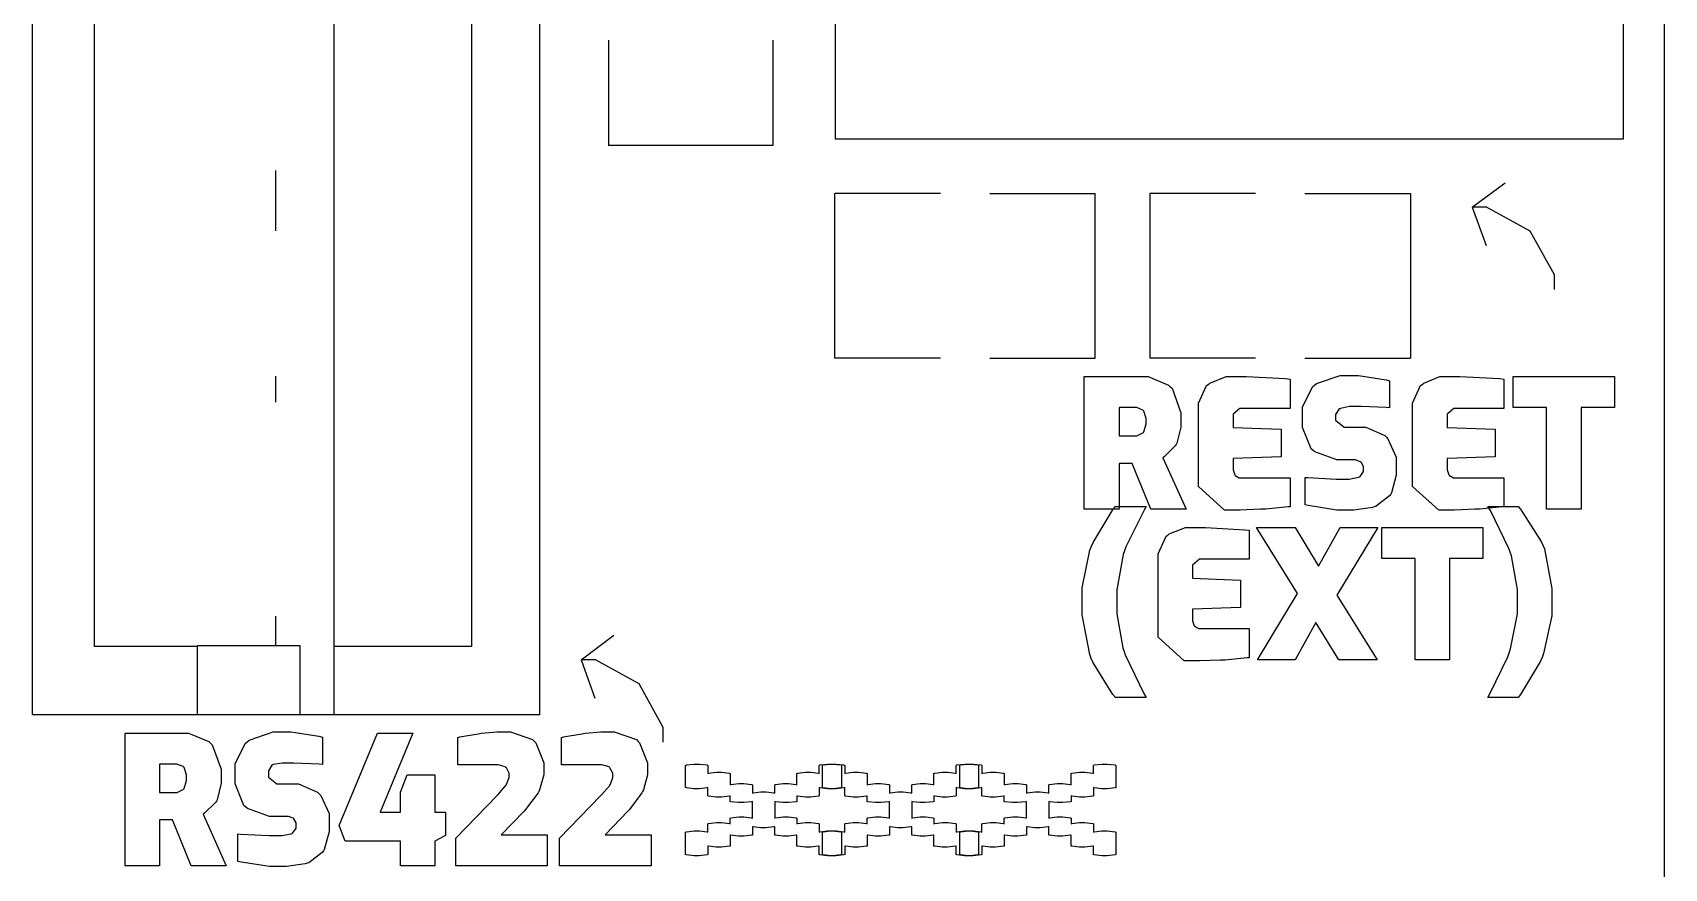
# Model space of a CAD drawing. Extents: x 0 to 132, y 0 to 98.
# Drawn here: x 99.15 to 111.05, y 64.91 to 71 of the extents above; entities that cross this region are included whole.
import ezdxf

# ---------------------------------------------------------------- set-up
doc = ezdxf.new("R2010")
doc.units = 0
doc.layers.get('0').update_dxf_attribs({"linetype": 'CONTINUOUS'})

msp = doc.modelspace()

# ---------------------------------------------------------------- linework, layer by layer
at = {"color": 0}
for p, q in [((111.048, 15.4189), (111.048, 82.7155)), ((99.1457, 66.0273), (99.1457, 78.0274)), ((101.346, 66.0259), (101.346, 78.0274)), ((102.846, 66.0273), (102.846, 78.0274)), ((99.5962, 66.5261), (99.5962, 77.5286)), ((102.347, 77.5271), (102.347, 66.5261)), ((105, 77.4277), (105, 70.2289)), ((110.75, 70.2289), (110.75, 77.4277)), ((103.346, 70.9468), (103.346, 70.1781)), ((104.545, 70.9468), (104.545, 70.1781)), ((105, 70.2289), (110.75, 70.2289)), ((104.545, 70.1781), (103.346, 70.1781)), ((100.918, 69.9975), (100.918, 69.5565)), ((109.647, 69.7286), (109.886, 69.9079)), ((104.997, 68.6276), (104.997, 69.8281)), ((105.767, 69.8281), (104.997, 69.8281)), ((106.127, 69.8281), (106.897, 69.8281)), ((106.897, 68.6276), (106.897, 69.8281)), ((107.296, 69.8281), (107.296, 68.6276)), ((108.066, 69.8281), (107.296, 69.8281)), ((108.426, 69.8281), (109.196, 69.8281)), ((109.196, 69.8281), (109.196, 68.6276)), ((109.647, 69.7286), (109.747, 69.4489)), ((109.751, 69.7286), (109.647, 69.7286)), ((110.069, 69.5537), (109.751, 69.7286)), ((110.246, 69.2355), (110.069, 69.5537)), ((110.246, 69.1279), (110.246, 69.2355)), ((105.767, 68.6276), (104.997, 68.6276)), ((106.127, 68.6276), (106.897, 68.6276)), ((108.066, 68.6276), (107.296, 68.6276)), ((108.426, 68.6276), (109.196, 68.6276)), ((100.918, 68.4982), (100.918, 68.3066)), ((106.817, 67.528), (106.817, 68.4939)), ((106.817, 68.4939), (107.231, 68.4939)), ((107.231, 68.4939), (107.283, 68.4939)), ((107.283, 68.4939), (107.43, 68.4318)), ((107.721, 68.4375), (107.732, 68.447)), ((107.732, 68.447), (107.851, 68.4939)), ((107.851, 68.4939), (107.891, 68.4939)), ((107.891, 68.4939), (107.997, 68.4939)), ((107.997, 68.4939), (108.285, 68.4802)), ((108.285, 68.4802), (108.318, 68.4759)), ((108.318, 68.4759), (108.318, 68.2625)), ((108.496, 68.4308), (108.51, 68.4431)), ((108.51, 68.4431), (108.683, 68.501)), ((108.683, 68.501), (108.742, 68.501)), ((108.742, 68.501), (108.817, 68.501)), ((108.817, 68.501), (109.018, 68.4706)), ((109.018, 68.4706), (109.044, 68.4636)), ((109.044, 68.4636), (109.044, 68.2653)), ((109.282, 68.4375), (109.294, 68.447)), ((109.294, 68.447), (109.411, 68.4939)), ((109.411, 68.4939), (109.451, 68.4939)), ((109.451, 68.4939), (109.557, 68.4939)), ((109.557, 68.4939), (109.845, 68.4802)), ((109.845, 68.4802), (109.878, 68.4759)), ((109.878, 68.4759), (109.878, 68.2625)), ((109.945, 68.2681), (109.945, 68.4939)), ((109.945, 68.4939), (110.685, 68.4939)), ((110.685, 68.4939), (110.685, 68.2681)), ((107.43, 68.4318), (107.444, 68.4195)), ((107.444, 68.4195), (107.457, 68.4086)), ((107.457, 68.4086), (107.52, 68.2293)), ((107.649, 68.301), (107.709, 68.4294)), ((107.709, 68.4294), (107.721, 68.4375)), ((108.409, 68.2706), (108.481, 68.4195)), ((108.481, 68.4195), (108.496, 68.4308)), ((109.212, 68.301), (109.27, 68.4294)), ((109.27, 68.4294), (109.282, 68.4375)), ((107.185, 68.2681), (107.071, 68.2681)), ((107.071, 68.2681), (107.071, 68.0628)), ((107.199, 68.2681), (107.185, 68.2681)), ((107.244, 68.2487), (107.199, 68.2681)), ((107.249, 68.2445), (107.244, 68.2487)), ((107.251, 68.2417), (107.249, 68.2445)), ((107.269, 68.1881), (107.251, 68.2417)), ((107.52, 68.2293), (107.52, 68.1687)), ((107.649, 68.2554), (107.649, 68.301)), ((107.649, 67.7499), (107.649, 68.2554)), ((107.951, 68.2625), (107.902, 68.2198)), ((107.902, 68.2198), (107.902, 68.2046)), ((107.902, 68.2046), (107.902, 68.1232)), ((107.968, 68.2625), (107.951, 68.2625)), ((108.318, 68.2625), (107.968, 68.2625)), ((108.409, 68.217), (108.409, 68.2706)), ((108.409, 68.1743), (108.409, 68.217)), ((108.676, 68.2583), (108.65, 68.2184)), ((108.65, 68.2184), (108.65, 68.2046)), ((108.65, 68.2046), (108.65, 68.1923)), ((108.682, 68.2597), (108.676, 68.2583)), ((108.686, 68.2625), (108.682, 68.2597)), ((108.752, 68.2748), (108.686, 68.2625)), ((108.775, 68.2748), (108.752, 68.2748)), ((108.836, 68.2748), (108.775, 68.2748)), ((109.019, 68.2681), (108.836, 68.2748)), ((109.044, 68.2653), (109.019, 68.2681)), ((109.212, 68.2554), (109.212, 68.301)), ((109.212, 67.7499), (109.212, 68.2554)), ((109.513, 68.2625), (109.463, 68.2198)), ((109.463, 68.2198), (109.463, 68.2046)), ((109.463, 68.2046), (109.463, 68.1232)), ((109.529, 68.2625), (109.513, 68.2625)), ((109.878, 68.2625), (109.529, 68.2625)), ((110.189, 68.2681), (109.945, 68.2681)), ((110.189, 67.528), (110.189, 68.2681)), ((110.685, 68.2681), (110.442, 68.2681)), ((110.442, 68.2681), (110.442, 67.528)), ((107.2, 68.0628), (107.244, 68.0833)), ((107.244, 68.0833), (107.249, 68.0875)), ((107.249, 68.0875), (107.251, 68.0918)), ((107.251, 68.0918), (107.269, 68.1496)), ((107.269, 68.1687), (107.269, 68.1881)), ((107.269, 68.1496), (107.269, 68.1687)), ((107.52, 68.126), (107.492, 68.0089)), ((107.52, 68.1687), (107.52, 68.126)), ((107.902, 68.1232), (108.252, 68.1108)), ((108.252, 68.1108), (108.252, 67.9097)), ((108.409, 68.1232), (108.409, 68.1743)), ((108.472, 67.9662), (108.409, 68.1232)), ((108.65, 68.1923), (108.65, 68.1757)), ((108.65, 68.1757), (108.712, 68.126)), ((108.712, 68.126), (108.734, 68.126)), ((108.734, 68.126), (108.821, 68.126)), ((108.821, 68.126), (108.87, 68.126)), ((108.87, 68.126), (109.008, 68.0642)), ((109.463, 68.1232), (109.814, 68.1108)), ((109.814, 68.1108), (109.814, 67.9097)), ((107.071, 68.0628), (107.185, 68.0628)), ((107.185, 68.0628), (107.2, 68.0628)), ((107.48, 67.9884), (107.4, 67.9083)), ((107.487, 67.9979), (107.48, 67.9884)), ((107.492, 68.0089), (107.487, 67.9979)), ((108.486, 67.9552), (108.472, 67.9662)), ((109.008, 68.0642), (109.021, 68.0515)), ((109.021, 68.0515), (109.032, 68.0406)), ((109.032, 68.0406), (109.092, 67.9069)), ((107.167, 67.8614), (107.071, 67.8614)), ((107.071, 67.8614), (107.071, 67.528)), ((107.302, 67.528), (107.167, 67.8614)), ((107.4, 67.9083), (107.39, 67.9016)), ((107.39, 67.9016), (107.559, 67.528)), ((108.252, 67.9097), (107.902, 67.8974)), ((107.902, 67.8974), (107.902, 67.8258)), ((108.499, 67.9443), (108.486, 67.9552)), ((108.658, 67.8864), (108.499, 67.9443)), ((108.716, 67.8864), (108.658, 67.8864)), ((108.785, 67.8864), (108.716, 67.8864)), ((108.796, 67.8864), (108.785, 67.8864)), ((108.829, 67.8737), (108.796, 67.8864)), ((108.833, 67.8713), (108.829, 67.8737)), ((108.836, 67.8699), (108.833, 67.8713)), ((108.854, 67.8395), (108.836, 67.8699)), ((109.092, 67.9069), (109.092, 67.8614)), ((109.092, 67.8614), (109.092, 67.8201)), ((109.814, 67.9097), (109.463, 67.8974)), ((109.463, 67.8974), (109.463, 67.8258)), ((107.649, 67.6935), (107.649, 67.7499)), ((107.902, 67.8258), (107.902, 67.8134)), ((107.902, 67.8134), (107.914, 67.7774)), ((107.914, 67.7774), (107.917, 67.7746)), ((107.917, 67.7746), (107.918, 67.7718)), ((107.918, 67.7718), (107.947, 67.7566)), ((107.947, 67.7566), (107.957, 67.7566)), ((107.957, 67.7566), (108.318, 67.7566)), ((108.318, 67.7566), (108.318, 67.5446)), ((108.427, 67.5598), (108.427, 67.7594)), ((108.427, 67.7594), (108.447, 67.758)), ((108.447, 67.758), (108.654, 67.7471)), ((108.654, 67.7471), (108.724, 67.7471)), ((108.724, 67.7471), (108.749, 67.7471)), ((108.749, 67.7471), (108.818, 67.7609)), ((108.818, 67.7609), (108.824, 67.7623)), ((108.824, 67.7623), (108.828, 67.7651)), ((108.828, 67.7651), (108.854, 67.8021)), ((108.854, 67.8286), (108.854, 67.8395)), ((108.854, 67.8134), (108.854, 67.8286)), ((108.854, 67.8021), (108.854, 67.8134)), ((109.092, 67.7746), (109.058, 67.6465)), ((109.092, 67.8201), (109.092, 67.7746)), ((109.212, 67.6935), (109.212, 67.7499)), ((109.463, 67.8258), (109.463, 67.8134)), ((109.463, 67.8134), (109.475, 67.7774)), ((109.475, 67.7774), (109.478, 67.7746)), ((109.478, 67.7746), (109.481, 67.7718)), ((109.481, 67.7718), (109.51, 67.7566)), ((109.51, 67.7566), (109.52, 67.7566)), ((109.52, 67.7566), (109.878, 67.7566)), ((109.878, 67.7566), (109.878, 67.5446)), ((107.84, 67.521), (107.649, 67.6935)), ((109.044, 67.6243), (108.945, 67.5488)), ((109.052, 67.6356), (109.044, 67.6243)), ((109.058, 67.6465), (109.052, 67.6356)), ((109.402, 67.521), (109.212, 67.6935)), ((107.071, 67.528), (106.817, 67.528)), ((106.881, 67.2853), (107.027, 67.5266)), ((107.027, 67.5266), (107.045, 67.546)), ((107.045, 67.546), (107.269, 67.546)), ((107.253, 67.521), (107.12, 67.2525)), ((107.269, 67.546), (107.253, 67.521)), ((107.559, 67.528), (107.302, 67.528)), ((107.903, 67.521), (107.84, 67.521)), ((107.953, 67.521), (107.903, 67.521)), ((108.103, 67.5266), (107.953, 67.521)), ((108.122, 67.5266), (108.103, 67.5266)), ((108.14, 67.528), (108.122, 67.5266)), ((108.304, 67.5432), (108.14, 67.528)), ((108.318, 67.5446), (108.304, 67.5432)), ((108.45, 67.5541), (108.427, 67.5598)), ((108.658, 67.521), (108.45, 67.5541)), ((108.737, 67.521), (108.658, 67.521)), ((108.782, 67.521), (108.737, 67.521)), ((108.919, 67.5404), (108.782, 67.521)), ((108.932, 67.5446), (108.919, 67.5404)), ((108.945, 67.5488), (108.932, 67.5446)), ((109.466, 67.521), (109.402, 67.521)), ((109.516, 67.521), (109.466, 67.521)), ((109.666, 67.5266), (109.516, 67.521)), ((109.685, 67.5266), (109.666, 67.5266)), ((109.703, 67.528), (109.685, 67.5266)), ((109.864, 67.5432), (109.703, 67.528)), ((109.779, 67.5171), (109.761, 67.546)), ((109.761, 67.546), (109.981, 67.546)), ((109.914, 67.2402), (109.779, 67.5171)), ((109.878, 67.5446), (109.864, 67.5432)), ((109.981, 67.546), (109.999, 67.5266)), ((109.999, 67.5266), (110.149, 67.2924)), ((110.442, 67.528), (110.189, 67.528)), ((107.437, 67.3474), (107.555, 67.3943)), ((107.555, 67.3943), (107.594, 67.3943)), ((107.594, 67.3943), (107.701, 67.3943)), ((107.701, 67.3943), (107.988, 67.3777)), ((107.988, 67.3777), (108.02, 67.3735)), ((108.02, 67.3735), (108.02, 67.1629)), ((108.373, 66.9135), (108.074, 67.3943)), ((108.074, 67.3943), (108.354, 67.3943)), ((108.354, 67.3943), (108.526, 67.1117)), ((108.526, 67.1117), (108.682, 67.3943)), ((108.957, 67.3943), (108.658, 66.9011)), ((108.682, 67.3943), (108.957, 67.3943)), ((108.986, 67.1682), (108.986, 67.3943)), ((108.986, 67.3943), (109.725, 67.3943)), ((109.725, 67.3943), (109.725, 67.1682)), ((106.857, 67.2289), (106.87, 67.2564)), ((106.87, 67.2564), (106.881, 67.2853)), ((107.12, 67.2525), (107.111, 67.2236)), ((107.355, 67.2013), (107.414, 67.3294)), ((107.414, 67.3294), (107.426, 67.3379)), ((107.426, 67.3379), (107.437, 67.3474)), ((110.149, 67.2924), (110.162, 67.2648)), ((110.162, 67.2648), (110.173, 67.2373)), ((106.802, 66.9548), (106.857, 67.2289)), ((107.101, 67.1961), (107.053, 66.9396)), ((107.111, 67.2236), (107.101, 67.1961)), ((107.355, 67.1544), (107.355, 67.2013)), ((107.355, 66.6503), (107.355, 67.1544)), ((107.656, 67.1629), (107.607, 67.1202)), ((107.673, 67.1629), (107.656, 67.1629)), ((108.02, 67.1629), (107.673, 67.1629)), ((109.23, 67.1682), (108.986, 67.1682)), ((109.23, 66.4284), (109.23, 67.1682)), ((109.725, 67.1682), (109.481, 67.1682)), ((109.481, 67.1682), (109.481, 66.4284)), ((109.923, 67.2137), (109.914, 67.2402)), ((109.932, 67.1876), (109.923, 67.2137)), ((109.977, 66.941), (109.932, 67.1876)), ((110.173, 67.2373), (110.228, 66.9477)), ((107.607, 67.1202), (107.607, 67.105)), ((107.607, 67.105), (107.607, 67.0235)), ((107.607, 67.0235), (107.957, 67.0098)), ((106.802, 66.8528), (106.802, 66.9548)), ((107.053, 66.9396), (107.053, 66.8528)), ((107.957, 67.0098), (107.957, 66.8101)), ((108.079, 66.4284), (108.373, 66.9135)), ((108.658, 66.9011), (108.953, 66.4284)), ((109.977, 66.85), (109.977, 66.941)), ((110.228, 66.9477), (110.228, 66.85)), ((106.802, 66.7561), (106.802, 66.8528)), ((107.053, 66.8528), (107.053, 66.7632)), ((107.957, 66.8101), (107.607, 66.7978)), ((107.607, 66.7978), (107.607, 66.7262)), ((109.977, 66.7646), (109.977, 66.85)), ((110.228, 66.85), (110.228, 66.7494)), ((100.918, 66.748), (100.918, 66.5304)), ((106.856, 66.4669), (106.802, 66.7561)), ((107.053, 66.7632), (107.097, 66.5166)), ((107.607, 66.7262), (107.607, 66.7135)), ((107.607, 66.7135), (107.619, 66.6778)), ((107.619, 66.6778), (107.622, 66.675)), ((107.622, 66.675), (107.623, 66.6722)), ((107.623, 66.6722), (107.652, 66.657)), ((107.652, 66.657), (107.662, 66.657)), ((107.662, 66.657), (108.02, 66.657)), ((108.02, 66.657), (108.02, 66.4436)), ((108.505, 66.7011), (108.356, 66.4284)), ((108.674, 66.4284), (108.505, 66.7011)), ((109.925, 66.5081), (109.977, 66.7646)), ((110.228, 66.7494), (110.167, 66.4753)), ((103.146, 66.4284), (103.386, 66.609)), ((107.355, 66.5939), (107.355, 66.6503)), ((107.545, 66.4214), (107.355, 66.5939)), ((100.344, 66.5261), (99.5962, 66.5261)), ((101.096, 66.5304), (100.347, 66.5304)), ((100.347, 66.5304), (100.347, 66.0301)), ((101.096, 66.0301), (101.096, 66.5304)), ((102.347, 66.5261), (101.346, 66.5261)), ((103.146, 66.4284), (103.247, 66.1487)), ((103.251, 66.4284), (103.146, 66.4284)), ((103.569, 66.2534), (103.251, 66.4284)), ((106.867, 66.4393), (106.856, 66.4669)), ((106.878, 66.4118), (106.867, 66.4393)), ((107.097, 66.5166), (107.107, 66.4905)), ((107.107, 66.4905), (107.115, 66.464)), ((107.115, 66.464), (107.25, 66.1843)), ((107.61, 66.4214), (107.545, 66.4214)), ((107.659, 66.4214), (107.61, 66.4214)), ((107.808, 66.4256), (107.659, 66.4214)), ((107.827, 66.4256), (107.808, 66.4256)), ((107.845, 66.427), (107.827, 66.4256)), ((108.006, 66.4422), (107.845, 66.427)), ((108.02, 66.4436), (108.006, 66.4422)), ((108.356, 66.4284), (108.079, 66.4284)), ((108.953, 66.4284), (108.674, 66.4284)), ((109.481, 66.4284), (109.23, 66.4284)), ((109.776, 66.1804), (109.905, 66.4517)), ((109.905, 66.4517), (109.915, 66.4792)), ((109.915, 66.4792), (109.925, 66.5081)), ((110.144, 66.4185), (109.999, 66.1748)), ((110.156, 66.4464), (110.144, 66.4185)), ((110.167, 66.4753), (110.156, 66.4464)), ((107.025, 66.1748), (106.878, 66.4118)), ((103.746, 65.9349), (103.569, 66.2534)), ((107.25, 66.1843), (107.269, 66.1539)), ((109.761, 66.1539), (109.776, 66.1804)), ((107.045, 66.1539), (107.025, 66.1748)), ((107.269, 66.1539), (107.045, 66.1539)), ((109.981, 66.1539), (109.761, 66.1539)), ((109.999, 66.1748), (109.981, 66.1539)), ((102.846, 66.0273), (99.1457, 66.0273)), ((100.848, 66.0301), (101.096, 66.0301)), ((99.8195, 64.9277), (99.8195, 65.8936)), ((99.8195, 65.8936), (100.23, 65.8936)), ((100.23, 65.8936), (100.283, 65.8936)), ((100.283, 65.8936), (100.43, 65.8343)), ((100.43, 65.8343), (100.444, 65.822)), ((100.444, 65.822), (100.456, 65.8096)), ((100.696, 65.8192), (100.711, 65.8301)), ((100.711, 65.8301), (100.725, 65.8428)), ((100.725, 65.8428), (100.899, 65.9035)), ((100.899, 65.9035), (100.957, 65.9035)), ((100.957, 65.9035), (101.032, 65.9035)), ((101.032, 65.9035), (101.233, 65.8717)), ((101.233, 65.8717), (101.26, 65.8647)), ((101.26, 65.8647), (101.26, 65.665)), ((101.381, 65.2198), (101.661, 65.8936)), ((101.661, 65.8936), (101.92, 65.8936)), ((101.92, 65.8936), (101.681, 65.3189)), ((102.248, 65.8633), (102.261, 65.8661)), ((102.248, 65.6622), (102.248, 65.8633)), ((102.261, 65.8661), (102.395, 65.8894)), ((102.395, 65.8894), (102.408, 65.8908)), ((102.408, 65.8908), (102.418, 65.8936)), ((102.418, 65.8936), (102.534, 65.9035)), ((102.534, 65.9035), (102.573, 65.9035)), ((102.573, 65.9035), (102.631, 65.9035)), ((102.631, 65.9035), (102.793, 65.8467)), ((102.793, 65.8467), (102.806, 65.8343)), ((102.806, 65.8343), (102.817, 65.8234)), ((102.817, 65.8234), (102.875, 65.6788)), ((103.004, 65.8633), (103.018, 65.8661)), ((103.004, 65.6622), (103.004, 65.8633)), ((103.018, 65.8661), (103.152, 65.8894)), ((103.152, 65.8894), (103.164, 65.8908)), ((103.164, 65.8908), (103.177, 65.8936)), ((103.177, 65.8936), (103.291, 65.9035)), ((103.291, 65.9035), (103.329, 65.9035)), ((103.329, 65.9035), (103.387, 65.9035)), ((103.387, 65.9035), (103.55, 65.8467)), ((103.55, 65.8467), (103.562, 65.8343)), ((103.562, 65.8343), (103.573, 65.8234)), ((103.573, 65.8234), (103.631, 65.6788)), ((103.746, 65.829), (103.746, 65.9349)), ((100.456, 65.8096), (100.52, 65.6318)), ((100.624, 65.6703), (100.696, 65.8192)), ((100.185, 65.6678), (100.07, 65.6678)), ((100.07, 65.6678), (100.07, 65.4611)), ((100.198, 65.6678), (100.185, 65.6678)), ((100.244, 65.6512), (100.198, 65.6678)), ((100.248, 65.647), (100.244, 65.6512)), ((100.251, 65.6442), (100.248, 65.647)), ((100.269, 65.5891), (100.251, 65.6442)), ((100.269, 65.5683), (100.269, 65.5891)), ((100.52, 65.6318), (100.52, 65.5712)), ((100.624, 65.6167), (100.624, 65.6703)), ((100.624, 65.5754), (100.624, 65.6167)), ((100.89, 65.6608), (100.866, 65.6195)), ((100.866, 65.6195), (100.866, 65.6043)), ((100.866, 65.6043), (100.866, 65.5906)), ((100.866, 65.5906), (100.866, 65.574)), ((100.896, 65.6622), (100.89, 65.6608)), ((100.9, 65.665), (100.896, 65.6622)), ((100.966, 65.6745), (100.9, 65.665)), ((100.99, 65.6745), (100.966, 65.6745)), ((101.05, 65.6745), (100.99, 65.6745)), ((101.235, 65.6678), (101.05, 65.6745)), ((101.26, 65.665), (101.235, 65.6678)), ((101.829, 65.4636), (101.877, 65.5891)), ((101.877, 65.5891), (102.079, 65.5891)), ((102.079, 65.5891), (102.079, 65.3189)), ((102.525, 65.6622), (102.248, 65.6622)), ((102.541, 65.6622), (102.525, 65.6622)), ((102.593, 65.6484), (102.541, 65.6622)), ((102.598, 65.6442), (102.593, 65.6484)), ((102.602, 65.6414), (102.598, 65.6442)), ((102.622, 65.6015), (102.602, 65.6414)), ((102.622, 65.5863), (102.622, 65.6015)), ((102.622, 65.5712), (102.622, 65.5863)), ((102.875, 65.5891), (102.844, 65.4816)), ((102.875, 65.6788), (102.875, 65.629)), ((102.875, 65.629), (102.875, 65.5891)), ((103.281, 65.6622), (103.004, 65.6622)), ((103.298, 65.6622), (103.281, 65.6622)), ((103.35, 65.6484), (103.298, 65.6622)), ((103.354, 65.6442), (103.35, 65.6484)), ((103.357, 65.6414), (103.354, 65.6442)), ((103.378, 65.6015), (103.357, 65.6414)), ((103.378, 65.5863), (103.378, 65.6015)), ((103.378, 65.5712), (103.378, 65.5863)), ((103.631, 65.5891), (103.601, 65.4816)), ((103.631, 65.6788), (103.631, 65.629)), ((103.631, 65.629), (103.631, 65.5891)), ((103.908, 65.6594), (103.914, 65.6622)), ((103.908, 65.4967), (103.908, 65.6594)), ((103.914, 65.6622), (103.97, 65.6689)), ((103.97, 65.6689), (103.989, 65.6689)), ((103.989, 65.6689), (104.009, 65.6689)), ((104.009, 65.6689), (104.065, 65.6622)), ((104.065, 65.6622), (104.071, 65.6594)), ((104.071, 65.6594), (104.071, 65.5987)), ((104.071, 65.5987), (104.076, 65.6015)), ((104.076, 65.6015), (104.133, 65.6086)), ((104.133, 65.6086), (104.152, 65.6086)), ((104.152, 65.6086), (104.171, 65.6086)), ((104.171, 65.6086), (104.228, 65.6015)), ((104.228, 65.6015), (104.233, 65.5987)), ((104.233, 65.5987), (104.233, 65.5175)), ((104.721, 65.5987), (104.725, 65.6015)), ((104.721, 65.5175), (104.721, 65.5987)), ((104.725, 65.6015), (104.783, 65.6086)), ((104.783, 65.6086), (104.803, 65.6086)), ((104.803, 65.6086), (104.822, 65.6086)), ((104.822, 65.6086), (104.877, 65.6015)), ((104.877, 65.6015), (104.883, 65.5987)), ((104.883, 65.6594), (104.888, 65.6622)), ((104.883, 65.5987), (104.883, 65.6594)), ((104.888, 65.6622), (104.944, 65.6689)), ((104.907, 65.6594), (104.913, 65.6622)), ((104.907, 65.4967), (104.907, 65.6594)), ((104.913, 65.6622), (104.969, 65.6689)), ((104.944, 65.6689), (104.964, 65.6689)), ((104.964, 65.6689), (104.983, 65.6689)), ((104.969, 65.6689), (104.988, 65.6689)), ((104.983, 65.6689), (105.04, 65.6622)), ((104.988, 65.6689), (105.008, 65.6689)), ((105.008, 65.6689), (105.064, 65.6622)), ((105.04, 65.6622), (105.045, 65.6594)), ((105.045, 65.6594), (105.045, 65.4967)), ((105.064, 65.6622), (105.07, 65.6594)), ((105.07, 65.6594), (105.07, 65.5987)), ((105.07, 65.5987), (105.076, 65.6015)), ((105.076, 65.6015), (105.132, 65.6086)), ((105.132, 65.6086), (105.151, 65.6086)), ((105.151, 65.6086), (105.17, 65.6086)), ((105.17, 65.6086), (105.227, 65.6015)), ((105.227, 65.6015), (105.233, 65.5987)), ((105.233, 65.5987), (105.233, 65.5175)), ((105.72, 65.5987), (105.726, 65.6015)), ((105.72, 65.5175), (105.72, 65.5987)), ((105.726, 65.6015), (105.782, 65.6086)), ((105.782, 65.6086), (105.802, 65.6086)), ((105.802, 65.6086), (105.821, 65.6086)), ((105.821, 65.6086), (105.877, 65.6015)), ((105.877, 65.6015), (105.883, 65.5987)), ((105.883, 65.6594), (105.888, 65.6622)), ((105.883, 65.5987), (105.883, 65.6594)), ((105.888, 65.6622), (105.945, 65.6689)), ((105.908, 65.6594), (105.913, 65.6622)), ((105.908, 65.4967), (105.908, 65.6594)), ((105.913, 65.6622), (105.97, 65.6689)), ((105.945, 65.6689), (105.964, 65.6689)), ((105.964, 65.6689), (105.984, 65.6689)), ((105.97, 65.6689), (105.989, 65.6689)), ((105.984, 65.6689), (106.04, 65.6622)), ((105.989, 65.6689), (106.008, 65.6689)), ((106.008, 65.6689), (106.065, 65.6622)), ((106.04, 65.6622), (106.046, 65.6594)), ((106.046, 65.6594), (106.046, 65.4967)), ((106.065, 65.6622), (106.07, 65.6594)), ((106.07, 65.6594), (106.07, 65.5987)), ((106.07, 65.5987), (106.076, 65.6015)), ((106.076, 65.6015), (106.132, 65.6086)), ((106.132, 65.6086), (106.152, 65.6086)), ((106.152, 65.6086), (106.171, 65.6086)), ((106.171, 65.6086), (106.227, 65.6015)), ((106.227, 65.6015), (106.233, 65.5987)), ((106.233, 65.5987), (106.233, 65.5175)), ((106.721, 65.5987), (106.726, 65.6015)), ((106.721, 65.5175), (106.721, 65.5987)), ((106.726, 65.6015), (106.783, 65.6086)), ((106.783, 65.6086), (106.802, 65.6086)), ((106.802, 65.6086), (106.821, 65.6086)), ((106.821, 65.6086), (106.878, 65.6015)), ((106.878, 65.6015), (106.884, 65.5987)), ((106.884, 65.6594), (106.889, 65.6622)), ((106.884, 65.5987), (106.884, 65.6594)), ((106.889, 65.6622), (106.945, 65.6689)), ((106.945, 65.6689), (106.965, 65.6689)), ((106.965, 65.6689), (106.984, 65.6689)), ((106.984, 65.6689), (107.041, 65.6622)), ((107.041, 65.6622), (107.046, 65.6594)), ((107.046, 65.6594), (107.046, 65.4967)), ((100.2, 65.4611), (100.244, 65.483)), ((100.244, 65.483), (100.248, 65.4872)), ((100.248, 65.4872), (100.251, 65.4914)), ((100.251, 65.4914), (100.269, 65.5493)), ((100.269, 65.5493), (100.269, 65.5683)), ((100.52, 65.5285), (100.492, 65.4085)), ((100.52, 65.5712), (100.52, 65.5285)), ((100.624, 65.5242), (100.624, 65.5754)), ((100.686, 65.3673), (100.624, 65.5242)), ((100.866, 65.574), (100.928, 65.5242)), ((100.928, 65.5242), (100.949, 65.5242)), ((100.949, 65.5242), (101.035, 65.5242)), ((101.035, 65.5242), (101.085, 65.5242)), ((101.085, 65.5242), (101.224, 65.4636)), ((101.224, 65.4636), (101.236, 65.4512)), ((101.829, 65.3189), (101.829, 65.4636)), ((102.538, 65.4445), (102.596, 65.5091)), ((102.596, 65.5091), (102.6, 65.5147)), ((102.6, 65.5147), (102.603, 65.5214)), ((102.603, 65.5214), (102.622, 65.5712)), ((102.839, 65.4692), (102.832, 65.4583)), ((102.844, 65.4816), (102.839, 65.4692)), ((103.295, 65.4445), (103.353, 65.5091)), ((103.353, 65.5091), (103.357, 65.5147)), ((103.357, 65.5147), (103.36, 65.5214)), ((103.36, 65.5214), (103.378, 65.5712)), ((103.595, 65.4692), (103.589, 65.4583)), ((103.601, 65.4816), (103.595, 65.4692)), ((103.914, 65.4953), (103.908, 65.4967)), ((103.969, 65.4886), (103.914, 65.4953)), ((103.989, 65.4886), (103.969, 65.4886)), ((104.007, 65.4886), (103.989, 65.4886)), ((104.065, 65.4953), (104.007, 65.4886)), ((104.071, 65.4967), (104.065, 65.4953)), ((104.071, 65.436), (104.071, 65.4967)), ((104.233, 65.5175), (104.239, 65.5204)), ((104.239, 65.5204), (104.296, 65.5271)), ((104.296, 65.5271), (104.315, 65.5271)), ((104.315, 65.5271), (104.334, 65.5271)), ((104.334, 65.5271), (104.39, 65.5204)), ((104.39, 65.5204), (104.396, 65.5175)), ((104.396, 65.5175), (104.396, 65.4554)), ((104.401, 65.4583), (104.458, 65.4664)), ((104.458, 65.4664), (104.477, 65.4664)), ((104.477, 65.4664), (104.497, 65.4664)), ((104.497, 65.4664), (104.553, 65.4583)), ((104.559, 65.5175), (104.564, 65.5204)), ((104.559, 65.4554), (104.559, 65.5175)), ((104.564, 65.5204), (104.621, 65.5271)), ((104.621, 65.5271), (104.64, 65.5271)), ((104.64, 65.5271), (104.659, 65.5271)), ((104.659, 65.5271), (104.716, 65.5204)), ((104.716, 65.5204), (104.721, 65.5175)), ((104.888, 65.4953), (104.883, 65.4967)), ((104.883, 65.4967), (104.883, 65.436)), ((104.943, 65.4886), (104.888, 65.4953)), ((104.913, 65.4953), (104.907, 65.4967)), ((104.968, 65.4886), (104.913, 65.4953)), ((104.964, 65.4886), (104.943, 65.4886)), ((104.982, 65.4886), (104.964, 65.4886)), ((104.988, 65.4886), (104.968, 65.4886)), ((105.04, 65.4953), (104.982, 65.4886)), ((105.006, 65.4886), (104.988, 65.4886)), ((105.064, 65.4953), (105.006, 65.4886)), ((105.045, 65.4967), (105.04, 65.4953)), ((105.07, 65.4967), (105.064, 65.4953)), ((105.07, 65.436), (105.07, 65.4967)), ((105.233, 65.5175), (105.238, 65.5204)), ((105.238, 65.5204), (105.295, 65.5271)), ((105.295, 65.5271), (105.314, 65.5271)), ((105.314, 65.5271), (105.333, 65.5271)), ((105.333, 65.5271), (105.39, 65.5204)), ((105.39, 65.5204), (105.395, 65.5175)), ((105.395, 65.5175), (105.395, 65.4554)), ((105.4, 65.4583), (105.457, 65.4664)), ((105.457, 65.4664), (105.476, 65.4664)), ((105.476, 65.4664), (105.496, 65.4664)), ((105.496, 65.4664), (105.552, 65.4583)), ((105.558, 65.5175), (105.563, 65.5204)), ((105.558, 65.4554), (105.558, 65.5175)), ((105.563, 65.5204), (105.62, 65.5271)), ((105.62, 65.5271), (105.639, 65.5271)), ((105.639, 65.5271), (105.658, 65.5271)), ((105.658, 65.5271), (105.715, 65.5204)), ((105.715, 65.5204), (105.72, 65.5175)), ((105.888, 65.4953), (105.883, 65.4967)), ((105.883, 65.4967), (105.883, 65.436)), ((105.944, 65.4886), (105.888, 65.4953)), ((105.913, 65.4953), (105.908, 65.4967)), ((105.968, 65.4886), (105.913, 65.4953)), ((105.964, 65.4886), (105.944, 65.4886)), ((105.982, 65.4886), (105.964, 65.4886)), ((105.989, 65.4886), (105.968, 65.4886)), ((106.04, 65.4953), (105.982, 65.4886)), ((106.007, 65.4886), (105.989, 65.4886)), ((106.065, 65.4953), (106.007, 65.4886)), ((106.046, 65.4967), (106.04, 65.4953)), ((106.07, 65.4967), (106.065, 65.4953)), ((106.07, 65.436), (106.07, 65.4967)), ((106.233, 65.5175), (106.238, 65.5204)), ((106.238, 65.5204), (106.295, 65.5271)), ((106.295, 65.5271), (106.314, 65.5271)), ((106.314, 65.5271), (106.334, 65.5271)), ((106.334, 65.5271), (106.39, 65.5204)), ((106.39, 65.5204), (106.396, 65.5175)), ((106.396, 65.5175), (106.396, 65.4554)), ((106.401, 65.4583), (106.458, 65.4664)), ((106.458, 65.4664), (106.477, 65.4664)), ((106.477, 65.4664), (106.496, 65.4664)), ((106.496, 65.4664), (106.553, 65.4583)), ((106.558, 65.5175), (106.564, 65.5204)), ((106.558, 65.4554), (106.558, 65.5175)), ((106.564, 65.5204), (106.62, 65.5271)), ((106.62, 65.5271), (106.639, 65.5271)), ((106.639, 65.5271), (106.659, 65.5271)), ((106.659, 65.5271), (106.715, 65.5204)), ((106.715, 65.5204), (106.721, 65.5175)), ((106.889, 65.4953), (106.884, 65.4967)), ((106.884, 65.4967), (106.884, 65.436)), ((106.944, 65.4886), (106.889, 65.4953)), ((106.965, 65.4886), (106.944, 65.4886)), ((106.983, 65.4886), (106.965, 65.4886)), ((107.041, 65.4953), (106.983, 65.4886)), ((107.046, 65.4967), (107.041, 65.4953)), ((100.07, 65.4611), (100.185, 65.4611)), ((100.185, 65.4611), (100.2, 65.4611)), ((100.48, 65.3881), (100.4, 65.3108)), ((100.487, 65.3976), (100.48, 65.3881)), ((100.492, 65.4085), (100.487, 65.3976)), ((100.7, 65.3549), (100.686, 65.3673)), ((100.712, 65.344), (100.7, 65.3549)), ((100.874, 65.2861), (100.712, 65.344)), ((101.236, 65.4512), (101.247, 65.4403)), ((101.247, 65.4403), (101.308, 65.308)), ((102.233, 65.1288), (102.532, 65.436)), ((102.532, 65.436), (102.538, 65.4445)), ((102.832, 65.4583), (102.742, 65.3369)), ((102.989, 65.1288), (103.288, 65.436)), ((103.288, 65.436), (103.295, 65.4445)), ((103.589, 65.4583), (103.499, 65.3369)), ((104.076, 65.4346), (104.071, 65.436)), ((104.132, 65.4279), (104.076, 65.4346)), ((104.152, 65.4279), (104.132, 65.4279)), ((104.17, 65.4279), (104.152, 65.4279)), ((104.228, 65.4346), (104.17, 65.4279)), ((104.233, 65.436), (104.228, 65.4346)), ((104.233, 65.3948), (104.233, 65.436)), ((104.239, 65.3934), (104.233, 65.3948)), ((104.294, 65.3881), (104.239, 65.3934)), ((104.315, 65.3881), (104.294, 65.3881)), ((104.333, 65.3881), (104.315, 65.3881)), ((104.39, 65.3934), (104.333, 65.3881)), ((104.396, 65.3948), (104.39, 65.3934)), ((104.396, 65.4554), (104.401, 65.4583)), ((104.396, 65.2734), (104.396, 65.3948)), ((104.553, 65.4583), (104.559, 65.4554)), ((104.564, 65.3934), (104.559, 65.3948)), ((104.559, 65.3948), (104.559, 65.2734)), ((104.619, 65.3881), (104.564, 65.3934)), ((104.64, 65.3881), (104.619, 65.3881)), ((104.658, 65.3881), (104.64, 65.3881)), ((104.716, 65.3934), (104.658, 65.3881)), ((104.721, 65.3948), (104.716, 65.3934)), ((104.725, 65.4346), (104.721, 65.436)), ((104.721, 65.436), (104.721, 65.3948)), ((104.782, 65.4279), (104.725, 65.4346)), ((104.803, 65.4279), (104.782, 65.4279)), ((104.821, 65.4279), (104.803, 65.4279)), ((104.877, 65.4346), (104.821, 65.4279)), ((104.883, 65.436), (104.877, 65.4346)), ((105.076, 65.4346), (105.07, 65.436)), ((105.131, 65.4279), (105.076, 65.4346)), ((105.151, 65.4279), (105.131, 65.4279)), ((105.169, 65.4279), (105.151, 65.4279)), ((105.227, 65.4346), (105.169, 65.4279)), ((105.233, 65.436), (105.227, 65.4346)), ((105.233, 65.3948), (105.233, 65.436)), ((105.238, 65.3934), (105.233, 65.3948)), ((105.293, 65.3881), (105.238, 65.3934)), ((105.314, 65.3881), (105.293, 65.3881)), ((105.332, 65.3881), (105.314, 65.3881)), ((105.39, 65.3934), (105.332, 65.3881)), ((105.395, 65.3948), (105.39, 65.3934)), ((105.395, 65.4554), (105.4, 65.4583)), ((105.395, 65.2734), (105.395, 65.3948)), ((105.552, 65.4583), (105.558, 65.4554)), ((105.563, 65.3934), (105.558, 65.3948)), ((105.558, 65.3948), (105.558, 65.2734)), ((105.618, 65.3881), (105.563, 65.3934)), ((105.639, 65.3881), (105.618, 65.3881)), ((105.657, 65.3881), (105.639, 65.3881)), ((105.715, 65.3934), (105.657, 65.3881)), ((105.72, 65.3948), (105.715, 65.3934)), ((105.726, 65.4346), (105.72, 65.436)), ((105.72, 65.436), (105.72, 65.3948)), ((105.781, 65.4279), (105.726, 65.4346)), ((105.802, 65.4279), (105.781, 65.4279)), ((105.82, 65.4279), (105.802, 65.4279)), ((105.877, 65.4346), (105.82, 65.4279)), ((105.883, 65.436), (105.877, 65.4346)), ((106.076, 65.4346), (106.07, 65.436)), ((106.131, 65.4279), (106.076, 65.4346)), ((106.152, 65.4279), (106.131, 65.4279)), ((106.17, 65.4279), (106.152, 65.4279)), ((106.227, 65.4346), (106.17, 65.4279)), ((106.233, 65.436), (106.227, 65.4346)), ((106.233, 65.3948), (106.233, 65.436)), ((106.238, 65.3934), (106.233, 65.3948)), ((106.294, 65.3881), (106.238, 65.3934)), ((106.314, 65.3881), (106.294, 65.3881)), ((106.332, 65.3881), (106.314, 65.3881)), ((106.39, 65.3934), (106.332, 65.3881)), ((106.396, 65.3948), (106.39, 65.3934)), ((106.396, 65.4554), (106.401, 65.4583)), ((106.396, 65.2734), (106.396, 65.3948)), ((106.553, 65.4583), (106.558, 65.4554)), ((106.564, 65.3934), (106.558, 65.3948)), ((106.558, 65.3948), (106.558, 65.2734)), ((106.619, 65.3881), (106.564, 65.3934)), ((106.639, 65.3881), (106.619, 65.3881)), ((106.657, 65.3881), (106.639, 65.3881)), ((106.715, 65.3934), (106.657, 65.3881)), ((106.721, 65.3948), (106.715, 65.3934)), ((106.726, 65.4346), (106.721, 65.436)), ((106.721, 65.436), (106.721, 65.3948)), ((106.782, 65.4279), (106.726, 65.4346)), ((106.802, 65.4279), (106.782, 65.4279)), ((106.82, 65.4279), (106.802, 65.4279)), ((106.878, 65.4346), (106.82, 65.4279)), ((106.884, 65.436), (106.878, 65.4346)), ((100.167, 65.2611), (100.07, 65.2611)), ((100.07, 65.2611), (100.07, 64.9277)), ((100.302, 64.9277), (100.167, 65.2611)), ((100.4, 65.3108), (100.39, 65.3038)), ((100.39, 65.3038), (100.558, 64.9277)), ((100.931, 65.2861), (100.874, 65.2861)), ((101.001, 65.2861), (100.931, 65.2861)), ((101.012, 65.2861), (101.001, 65.2861)), ((101.045, 65.2734), (101.012, 65.2861)), ((101.049, 65.2709), (101.045, 65.2734)), ((101.051, 65.2695), (101.049, 65.2709)), ((101.068, 65.2392), (101.051, 65.2695)), ((101.068, 65.2279), (101.068, 65.2392)), ((101.068, 65.2127), (101.068, 65.2279)), ((101.308, 65.308), (101.308, 65.2639)), ((101.308, 65.2639), (101.308, 65.2198)), ((101.681, 65.3189), (101.829, 65.3189)), ((102.079, 65.3189), (102.158, 65.3189)), ((102.158, 65.3189), (102.158, 65.1468)), ((102.73, 65.3246), (102.564, 65.1538)), ((102.742, 65.3369), (102.73, 65.3246)), ((103.487, 65.3246), (103.321, 65.1538)), ((103.499, 65.3369), (103.487, 65.3246)), ((104.071, 65.2321), (104.076, 65.235)), ((104.071, 65.1715), (104.071, 65.2321)), ((104.076, 65.235), (104.133, 65.2431)), ((104.133, 65.2431), (104.152, 65.2431)), ((104.152, 65.2431), (104.171, 65.2431)), ((104.171, 65.2431), (104.228, 65.235)), ((104.228, 65.235), (104.233, 65.2321)), ((104.233, 65.2734), (104.239, 65.2762)), ((104.233, 65.2321), (104.233, 65.2734)), ((104.239, 65.2762), (104.296, 65.2833)), ((104.296, 65.2833), (104.315, 65.2833)), ((104.315, 65.2833), (104.334, 65.2833)), ((104.334, 65.2833), (104.39, 65.2762)), ((104.39, 65.2762), (104.396, 65.2734)), ((104.559, 65.2734), (104.564, 65.2762)), ((104.564, 65.2762), (104.621, 65.2833)), ((104.621, 65.2833), (104.64, 65.2833)), ((104.64, 65.2833), (104.659, 65.2833)), ((104.659, 65.2833), (104.716, 65.2762)), ((104.716, 65.2762), (104.721, 65.2734)), ((104.721, 65.2734), (104.721, 65.2321)), ((104.721, 65.2321), (104.725, 65.235)), ((104.725, 65.235), (104.783, 65.2431)), ((104.783, 65.2431), (104.803, 65.2431)), ((104.803, 65.2431), (104.822, 65.2431)), ((104.822, 65.2431), (104.877, 65.235)), ((104.877, 65.235), (104.883, 65.2321)), ((104.883, 65.2321), (104.883, 65.1715)), ((105.07, 65.2321), (105.076, 65.235)), ((105.07, 65.1715), (105.07, 65.2321)), ((105.076, 65.235), (105.132, 65.2431)), ((105.132, 65.2431), (105.151, 65.2431)), ((105.151, 65.2431), (105.17, 65.2431)), ((105.17, 65.2431), (105.227, 65.235)), ((105.227, 65.235), (105.233, 65.2321)), ((105.233, 65.2734), (105.238, 65.2762)), ((105.233, 65.2321), (105.233, 65.2734)), ((105.238, 65.2762), (105.295, 65.2833)), ((105.295, 65.2833), (105.314, 65.2833)), ((105.314, 65.2833), (105.333, 65.2833)), ((105.333, 65.2833), (105.39, 65.2762)), ((105.39, 65.2762), (105.395, 65.2734)), ((105.558, 65.2734), (105.563, 65.2762)), ((105.563, 65.2762), (105.62, 65.2833)), ((105.62, 65.2833), (105.639, 65.2833)), ((105.639, 65.2833), (105.658, 65.2833)), ((105.658, 65.2833), (105.715, 65.2762)), ((105.715, 65.2762), (105.72, 65.2734)), ((105.72, 65.2734), (105.72, 65.2321)), ((105.72, 65.2321), (105.726, 65.235)), ((105.726, 65.235), (105.782, 65.2431)), ((105.782, 65.2431), (105.802, 65.2431)), ((105.802, 65.2431), (105.821, 65.2431)), ((105.821, 65.2431), (105.877, 65.235)), ((105.877, 65.235), (105.883, 65.2321)), ((105.883, 65.2321), (105.883, 65.1715)), ((106.07, 65.2321), (106.076, 65.235)), ((106.07, 65.1715), (106.07, 65.2321)), ((106.076, 65.235), (106.132, 65.2431)), ((106.132, 65.2431), (106.152, 65.2431)), ((106.152, 65.2431), (106.171, 65.2431)), ((106.171, 65.2431), (106.227, 65.235)), ((106.227, 65.235), (106.233, 65.2321)), ((106.233, 65.2734), (106.238, 65.2762)), ((106.233, 65.2321), (106.233, 65.2734)), ((106.238, 65.2762), (106.295, 65.2833)), ((106.295, 65.2833), (106.314, 65.2833)), ((106.314, 65.2833), (106.334, 65.2833)), ((106.334, 65.2833), (106.39, 65.2762)), ((106.39, 65.2762), (106.396, 65.2734)), ((106.558, 65.2734), (106.564, 65.2762)), ((106.564, 65.2762), (106.62, 65.2833)), ((106.62, 65.2833), (106.639, 65.2833)), ((106.639, 65.2833), (106.659, 65.2833)), ((106.659, 65.2833), (106.715, 65.2762)), ((106.715, 65.2762), (106.721, 65.2734)), ((106.721, 65.2734), (106.721, 65.2321)), ((106.721, 65.2321), (106.726, 65.235)), ((106.726, 65.235), (106.783, 65.2431)), ((106.783, 65.2431), (106.802, 65.2431)), ((106.802, 65.2431), (106.821, 65.2431)), ((106.821, 65.2431), (106.878, 65.235)), ((106.878, 65.235), (106.884, 65.2321)), ((106.884, 65.2321), (106.884, 65.1715)), ((100.642, 64.958), (100.642, 65.1591)), ((100.642, 65.1591), (100.663, 65.1577)), ((100.663, 65.1577), (100.87, 65.1468)), ((100.87, 65.1468), (100.939, 65.1468)), ((100.939, 65.1468), (100.963, 65.1468)), ((100.963, 65.1468), (101.032, 65.1591)), ((101.032, 65.1591), (101.038, 65.1619)), ((101.038, 65.1619), (101.042, 65.1648)), ((101.042, 65.1648), (101.068, 65.2018)), ((101.068, 65.2018), (101.068, 65.2127)), ((101.308, 65.1743), (101.273, 65.0462)), ((101.308, 65.2198), (101.308, 65.1743)), ((101.426, 65.1055), (101.381, 65.2198)), ((102.158, 65.1468), (102.079, 65.1055)), ((102.233, 64.9277), (102.233, 65.1288)), ((102.564, 65.1538), (102.9, 65.1538)), ((102.9, 65.1538), (102.9, 64.9277)), ((102.989, 64.9277), (102.989, 65.1288)), ((103.321, 65.1538), (103.657, 65.1538)), ((103.657, 65.1538), (103.657, 64.9277)), ((103.908, 65.1715), (103.914, 65.1743)), ((103.908, 65.0088), (103.908, 65.1715)), ((103.914, 65.1743), (103.97, 65.1813)), ((103.97, 65.1813), (103.989, 65.1813)), ((103.989, 65.1813), (104.009, 65.1813)), ((104.009, 65.1813), (104.065, 65.1743)), ((104.065, 65.1743), (104.071, 65.1715)), ((104.239, 65.151), (104.233, 65.151)), ((104.233, 65.151), (104.233, 65.0695)), ((104.294, 65.1439), (104.239, 65.151)), ((104.315, 65.1439), (104.294, 65.1439)), ((104.333, 65.1439), (104.315, 65.1439)), ((104.39, 65.151), (104.333, 65.1439)), ((104.396, 65.151), (104.39, 65.151)), ((104.401, 65.2117), (104.396, 65.2117)), ((104.396, 65.2117), (104.396, 65.151)), ((104.457, 65.2046), (104.401, 65.2117)), ((104.477, 65.2046), (104.457, 65.2046)), ((104.495, 65.2046), (104.477, 65.2046)), ((104.553, 65.2117), (104.495, 65.2046)), ((104.559, 65.2117), (104.553, 65.2117)), ((104.559, 65.151), (104.559, 65.2117)), ((104.564, 65.151), (104.559, 65.151)), ((104.619, 65.1439), (104.564, 65.151)), ((104.64, 65.1439), (104.619, 65.1439)), ((104.658, 65.1439), (104.64, 65.1439)), ((104.716, 65.151), (104.658, 65.1439)), ((104.721, 65.151), (104.716, 65.151)), ((104.721, 65.0695), (104.721, 65.151)), ((104.883, 65.1715), (104.888, 65.1743)), ((104.888, 65.1743), (104.944, 65.1813)), ((104.907, 65.1715), (104.913, 65.1743)), ((104.907, 65.0088), (104.907, 65.1715)), ((104.913, 65.1743), (104.969, 65.1813)), ((104.944, 65.1813), (104.964, 65.1813)), ((104.964, 65.1813), (104.983, 65.1813)), ((104.969, 65.1813), (104.988, 65.1813)), ((104.983, 65.1813), (105.04, 65.1743)), ((104.988, 65.1813), (105.008, 65.1813)), ((105.008, 65.1813), (105.064, 65.1743)), ((105.04, 65.1743), (105.045, 65.1715)), ((105.045, 65.1715), (105.045, 65.0088)), ((105.064, 65.1743), (105.07, 65.1715)), ((105.238, 65.151), (105.233, 65.151)), ((105.233, 65.151), (105.233, 65.0695)), ((105.293, 65.1439), (105.238, 65.151)), ((105.314, 65.1439), (105.293, 65.1439)), ((105.332, 65.1439), (105.314, 65.1439)), ((105.39, 65.151), (105.332, 65.1439)), ((105.395, 65.151), (105.39, 65.151)), ((105.4, 65.2117), (105.395, 65.2117)), ((105.395, 65.2117), (105.395, 65.151)), ((105.456, 65.2046), (105.4, 65.2117)), ((105.476, 65.2046), (105.456, 65.2046)), ((105.494, 65.2046), (105.476, 65.2046)), ((105.552, 65.2117), (105.494, 65.2046)), ((105.558, 65.2117), (105.552, 65.2117)), ((105.558, 65.151), (105.558, 65.2117)), ((105.563, 65.151), (105.558, 65.151)), ((105.618, 65.1439), (105.563, 65.151)), ((105.639, 65.1439), (105.618, 65.1439)), ((105.657, 65.1439), (105.639, 65.1439)), ((105.715, 65.151), (105.657, 65.1439)), ((105.72, 65.151), (105.715, 65.151)), ((105.72, 65.0695), (105.72, 65.151)), ((105.883, 65.1715), (105.888, 65.1743)), ((105.888, 65.1743), (105.945, 65.1813)), ((105.908, 65.1715), (105.913, 65.1743)), ((105.908, 65.0088), (105.908, 65.1715)), ((105.913, 65.1743), (105.97, 65.1813)), ((105.945, 65.1813), (105.964, 65.1813)), ((105.964, 65.1813), (105.984, 65.1813)), ((105.97, 65.1813), (105.989, 65.1813)), ((105.984, 65.1813), (106.04, 65.1743)), ((105.989, 65.1813), (106.008, 65.1813)), ((106.008, 65.1813), (106.065, 65.1743)), ((106.04, 65.1743), (106.046, 65.1715)), ((106.046, 65.1715), (106.046, 65.0088)), ((106.065, 65.1743), (106.07, 65.1715)), ((106.238, 65.151), (106.233, 65.151)), ((106.233, 65.151), (106.233, 65.0695)), ((106.294, 65.1439), (106.238, 65.151)), ((106.314, 65.1439), (106.294, 65.1439)), ((106.332, 65.1439), (106.314, 65.1439)), ((106.39, 65.151), (106.332, 65.1439)), ((106.396, 65.151), (106.39, 65.151)), ((106.401, 65.2117), (106.396, 65.2117)), ((106.396, 65.2117), (106.396, 65.151)), ((106.456, 65.2046), (106.401, 65.2117)), ((106.477, 65.2046), (106.456, 65.2046)), ((106.495, 65.2046), (106.477, 65.2046)), ((106.553, 65.2117), (106.495, 65.2046)), ((106.558, 65.2117), (106.553, 65.2117)), ((106.558, 65.151), (106.558, 65.2117)), ((106.564, 65.151), (106.558, 65.151)), ((106.619, 65.1439), (106.564, 65.151)), ((106.639, 65.1439), (106.619, 65.1439)), ((106.657, 65.1439), (106.639, 65.1439)), ((106.715, 65.151), (106.657, 65.1439)), ((106.721, 65.151), (106.715, 65.151)), ((106.721, 65.0695), (106.721, 65.151)), ((106.884, 65.1715), (106.889, 65.1743)), ((106.889, 65.1743), (106.945, 65.1813)), ((106.945, 65.1813), (106.965, 65.1813)), ((106.965, 65.1813), (106.984, 65.1813)), ((106.984, 65.1813), (107.041, 65.1743)), ((107.041, 65.1743), (107.046, 65.1715)), ((107.046, 65.1715), (107.046, 65.0088)), ((101.258, 65.024), (101.16, 64.9496)), ((101.267, 65.0353), (101.258, 65.024)), ((101.273, 65.0462), (101.267, 65.0353)), ((101.829, 65.1055), (101.426, 65.1055)), ((101.829, 64.9277), (101.829, 65.1055)), ((102.079, 65.1055), (102.079, 64.9277)), ((103.914, 65.0074), (103.908, 65.0088)), ((103.969, 65.0007), (103.914, 65.0074)), ((103.989, 65.0007), (103.969, 65.0007)), ((104.007, 65.0007), (103.989, 65.0007)), ((104.065, 65.0074), (104.007, 65.0007)), ((104.071, 65.0088), (104.065, 65.0074)), ((104.076, 65.0695), (104.071, 65.0695)), ((104.071, 65.0695), (104.071, 65.0088)), ((104.132, 65.0628), (104.076, 65.0695)), ((104.152, 65.0628), (104.132, 65.0628)), ((104.17, 65.0628), (104.152, 65.0628)), ((104.228, 65.0695), (104.17, 65.0628)), ((104.233, 65.0695), (104.228, 65.0695)), ((104.725, 65.0695), (104.721, 65.0695)), ((104.782, 65.0628), (104.725, 65.0695)), ((104.803, 65.0628), (104.782, 65.0628)), ((104.821, 65.0628), (104.803, 65.0628)), ((104.877, 65.0695), (104.821, 65.0628)), ((104.883, 65.0695), (104.877, 65.0695)), ((104.883, 65.0088), (104.883, 65.0695)), ((104.888, 65.0074), (104.883, 65.0088)), ((104.943, 65.0007), (104.888, 65.0074)), ((104.913, 65.0074), (104.907, 65.0088)), ((104.968, 65.0007), (104.913, 65.0074)), ((104.964, 65.0007), (104.943, 65.0007)), ((104.982, 65.0007), (104.964, 65.0007)), ((104.988, 65.0007), (104.968, 65.0007)), ((105.04, 65.0074), (104.982, 65.0007)), ((105.006, 65.0007), (104.988, 65.0007)), ((105.064, 65.0074), (105.006, 65.0007)), ((105.045, 65.0088), (105.04, 65.0074)), ((105.07, 65.0088), (105.064, 65.0074)), ((105.076, 65.0695), (105.07, 65.0695)), ((105.07, 65.0695), (105.07, 65.0088)), ((105.131, 65.0628), (105.076, 65.0695)), ((105.151, 65.0628), (105.131, 65.0628)), ((105.169, 65.0628), (105.151, 65.0628)), ((105.227, 65.0695), (105.169, 65.0628)), ((105.233, 65.0695), (105.227, 65.0695)), ((105.726, 65.0695), (105.72, 65.0695)), ((105.781, 65.0628), (105.726, 65.0695)), ((105.802, 65.0628), (105.781, 65.0628)), ((105.82, 65.0628), (105.802, 65.0628)), ((105.877, 65.0695), (105.82, 65.0628)), ((105.883, 65.0695), (105.877, 65.0695)), ((105.883, 65.0088), (105.883, 65.0695)), ((105.888, 65.0074), (105.883, 65.0088)), ((105.944, 65.0007), (105.888, 65.0074)), ((105.913, 65.0074), (105.908, 65.0088)), ((105.968, 65.0007), (105.913, 65.0074)), ((105.964, 65.0007), (105.944, 65.0007)), ((105.982, 65.0007), (105.964, 65.0007)), ((105.989, 65.0007), (105.968, 65.0007)), ((106.04, 65.0074), (105.982, 65.0007)), ((106.007, 65.0007), (105.989, 65.0007)), ((106.065, 65.0074), (106.007, 65.0007)), ((106.046, 65.0088), (106.04, 65.0074)), ((106.07, 65.0088), (106.065, 65.0074)), ((106.076, 65.0695), (106.07, 65.0695)), ((106.07, 65.0695), (106.07, 65.0088)), ((106.131, 65.0628), (106.076, 65.0695)), ((106.152, 65.0628), (106.131, 65.0628)), ((106.17, 65.0628), (106.152, 65.0628)), ((106.227, 65.0695), (106.17, 65.0628)), ((106.233, 65.0695), (106.227, 65.0695)), ((106.726, 65.0695), (106.721, 65.0695)), ((106.782, 65.0628), (106.726, 65.0695)), ((106.802, 65.0628), (106.782, 65.0628)), ((106.82, 65.0628), (106.802, 65.0628)), ((106.878, 65.0695), (106.82, 65.0628)), ((106.884, 65.0695), (106.878, 65.0695)), ((106.884, 65.0088), (106.884, 65.0695)), ((106.889, 65.0074), (106.884, 65.0088)), ((106.944, 65.0007), (106.889, 65.0074)), ((106.965, 65.0007), (106.944, 65.0007)), ((106.983, 65.0007), (106.965, 65.0007)), ((107.041, 65.0074), (106.983, 65.0007)), ((107.046, 65.0088), (107.041, 65.0074)), ((100.07, 64.9277), (99.8195, 64.9277)), ((100.558, 64.9277), (100.302, 64.9277)), ((100.666, 64.9524), (100.642, 64.958)), ((100.874, 64.9206), (100.666, 64.9524)), ((100.952, 64.9206), (100.874, 64.9206)), ((100.998, 64.9206), (100.952, 64.9206)), ((101.134, 64.9414), (100.998, 64.9206)), ((101.148, 64.9457), (101.134, 64.9414)), ((101.16, 64.9496), (101.148, 64.9457)), ((102.079, 64.9277), (101.829, 64.9277)), ((102.9, 64.9277), (102.233, 64.9277)), ((103.657, 64.9277), (102.989, 64.9277))]:
    msp.add_line(p, q, dxfattribs=at)

doc.saveas('drawing.dxf')
